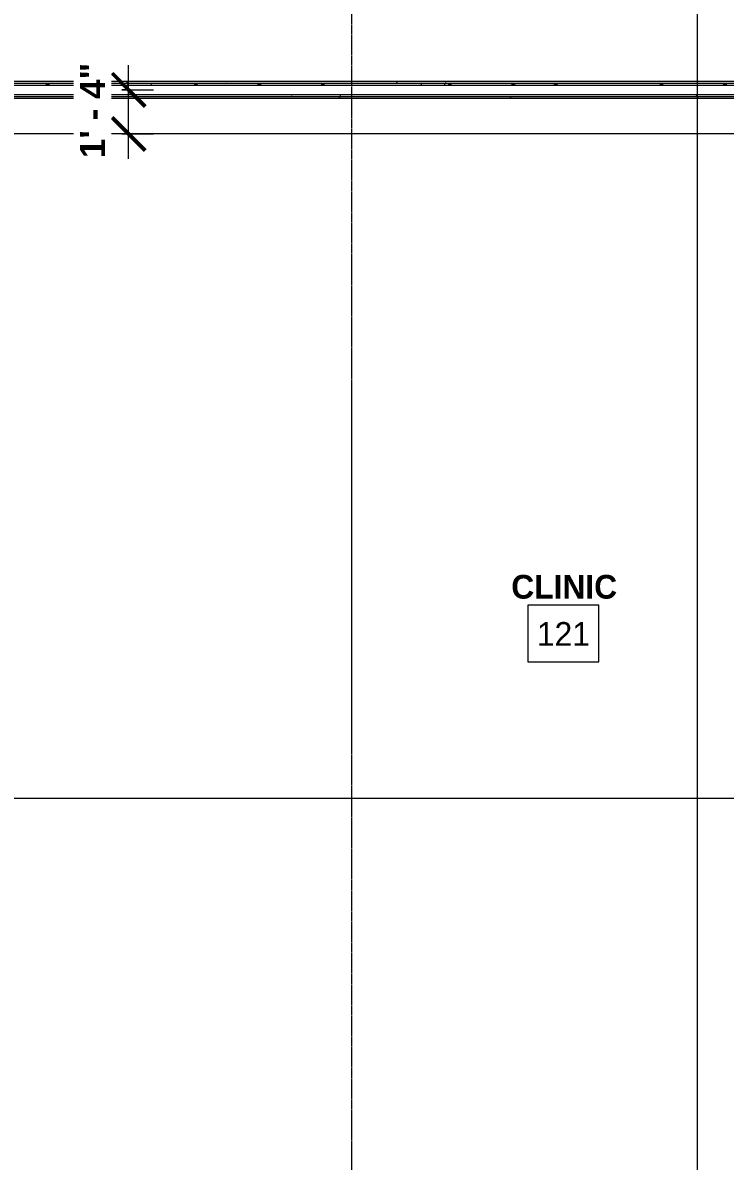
# Model space of a CAD drawing. Header units: inches. Extents: x 21592 to 24810, y -23179 to -20467.
# Drawn here: x 22194.5 to 22449.4, y -22240.5 to -21827.2 of the extents above; entities that cross this region are included whole.
import ezdxf

# ---------------------------------------------------------------- set-up
doc = ezdxf.new("R2010")
doc.units = ezdxf.units.IN
doc.header["$MEASUREMENT"] = 0
doc.linetypes.add('Grid Line 1_2_', pattern=[0.875, 0.5, -0.125, 0.125, -0.125])
for name, color, linetype, lineweight in [('A-ANNO-DIMS', 211, 'Continuous', 9), ('A-ANNO-DIMS-96', 211, 'Continuous', 9), ('A-AREA-IDEN', 2, 'Continuous', 9), ('A-WALL', 113, 'Continuous', 20), ('A-WALL-PATT', 111, 'Continuous', 50), ('G-ANNO-SYMB', 111, 'Continuous', 9), ('I-WALL', 2, 'Continuous', 20), ('S-GRID', 1, 'Continuous', 9)]:
    doc.layers.add(name, color=color, linetype=linetype, lineweight=lineweight)
doc.styles.add('Arial_B', font='arialbd.ttf', dxfattribs={"height": 9.132806})
doc.styles.add('Century Gothic', font='GOTHIC.TTF', dxfattribs={"height": 8.622671})
doc.styles.add('Century Gothic_B', font='GOTHICB.TTF', dxfattribs={"height": 8.616719})
doc.dimstyles.new('OD_Dimension_3', dxfattribs={"dimscale": 12, "dimtxt": 9, "dimasz": 1, "dimexe": 0.75, "dimexo": 0.5, "dimgap": 0.5, "dimtad": 1, "dimdec": 4, "dimrnd": 0.0625, "dimzin": 3, "dimdsep": 46, "dimlunit": 4, "dimtxsty": 'Arial_B', "dimblk1": 'OBLIQUE', "dimblk2": 'OBLIQUE', "dimsah": 1, "dimcen": 0.09, "dimdle": 0.75, "dimazin": 0, "dimtfac": 1, "dimtdec": 4, "dimtix": 1, "dimtmove": 0, "dimatfit": 3, "dimfxl": 1, "dimtvp": 1, "dimtfill": 1, "dimfrac": 2, "dimtolj": 1, "dimtzin": 0, "dimlwd": 13, "dimlwe": 13, "dimarcsym": 2})
pattern_1 = [(0, (0, 0), (30.72, 7.68), [1.267, -21.773, 1.267, -21.773, -122.88]), (0, (0, 0), (30.72, 7.68), [-46.08, 1.267, -44.813, 1.267, -21.773, -53.76]), (0, (0, 0), (30.72, 7.68), [-115.2, 1.267, -14.093, 1.267, -37.133]), (120, (11.52, 3.84), (-22.0110751, 22.7643004), [1.267, -21.773, 1.267, -21.773, -122.88]), (120, (11.52, 3.84), (-22.0110751, 22.7643004), [-46.08, 1.267, -44.813, 1.267, -21.773, -53.76]), (120, (11.52, 3.84), (-22.0110751, 22.7643004), [-115.2, 1.267, -14.093, 1.267, -37.133]), (240, (15.36, 19.2), (-8.7089249, -30.4443004), [1.267, -21.773, 1.267, -21.773, -122.88]), (240, (15.36, 19.2), (-8.7089249, -30.4443004), [-46.08, 1.267, -44.813, 1.267, -21.773, -53.76]), (240, (15.36, 19.2), (-8.7089249, -30.4443004), [-115.2, 1.267, -14.093, 1.267, -37.133])]

# ---------------------------------------------------------------- blocks, each defined once
blk = doc.blocks.new('DIMBLOCK57-Enlarged First Floor Plan _West_')
at = {"layer": 'A-ANNO-DIMS-96', "lineweight": 50}
for p, q in [((22232.92, -21851.55), (22226.92, -21845.55)), ((22232.92, -21851.55), (22238.92, -21857.55)), ((22232.92, -21867.55), (22226.92, -21861.55)), ((22232.92, -21867.55), (22238.92, -21873.55))]:
    blk.add_line(p, q, dxfattribs=at)
at = {"layer": 'A-ANNO-DIMS-96', "lineweight": 13}
for p, q in [((22232.92, -21876.55), (22232.92, -21842.55)), ((22230.44, -21851.55), (22241.92, -21851.55)), ((22232.92, -21851.55), (22230.44, -21851.55)), ((22230.44, -21867.55), (22241.92, -21867.55)), ((22232.92, -21867.55), (22230.44, -21867.55))]:
    blk.add_line(p, q, dxfattribs=at)
at = {"layer": 'A-ANNO-DIMS-96', "color": 0, "lineweight": 13, "insert": (22215.22, -21876.34), "char_height": 9.133, "width": 40.2857, "attachment_point": 1, "rotation": 90, "line_spacing_factor": 0.938532, "style": 'Arial_B', "bg_fill": 3, "box_fill_scale": 1.25, "bg_fill_color": 0, "bg_fill_transparency": 0}
blk.add_mtext('1\' - 4"', dxfattribs=at)
blk = doc.blocks.new('_Oblique')
at = {"color": 0, "linetype": 'ByBlock', "lineweight": -2}
blk.add_line((-0.5, -0.5), (0.5, 0.5), dxfattribs=at)

msp = doc.modelspace()

# ---------------------------------------------------------------- hatches: boundary and pattern name
at = {"layer": 'A-WALL-PATT', "lineweight": 9}
h = msp.add_hatch(dxfattribs=at)
h.set_pattern_fill('FP_11', color=8, style=0, pattern_type=2)
h.set_pattern_definition(pattern_1)
h.paths.add_polyline_path([(22780.01423, -21849.17781), (22780.63923, -21849.17781), (22780.63923, -21848.55281), (22069.64023, -21848.55281), (22069.64023, -21849.17781), (22755.74854, -21849.17781)], flags=0)
h = msp.add_hatch(dxfattribs=at)
h.set_pattern_fill('FP_11', color=8, style=0, pattern_type=2)
h.set_pattern_definition(pattern_1)
h.paths.add_polyline_path([(22780.63923, -21854.55281), (22780.63923, -21849.17781), (22780.01423, -21849.17781), (22780.01423, -21853.92781), (22069.64023, -21853.92781), (22069.64023, -21854.55281), (22755.74854, -21854.55281)], flags=0)
h = msp.add_hatch(dxfattribs=at)
h.set_pattern_fill('FP_11', color=8, style=0, pattern_type=2)
h.set_pattern_definition(pattern_1)
h.paths.add_polyline_path([(22779.38923, -21849.80281), (22780.01423, -21849.80281), (22780.01423, -21849.17781), (22069.64023, -21849.17781), (22069.64023, -21849.80281), (22755.74854, -21849.80281)], flags=0)
h = msp.add_hatch(dxfattribs=at)
h.set_pattern_fill('FP_11', color=8, style=0, pattern_type=2)
h.set_pattern_definition(pattern_1)
h.paths.add_polyline_path([(22780.01423, -21853.92781), (22780.01423, -21849.80281), (22779.38923, -21849.80281), (22779.38923, -21853.30281), (22069.64023, -21853.30281), (22069.64023, -21853.92781), (22755.74854, -21853.92781)], flags=0)

# ---------------------------------------------------------------- linework, layer by layer
at = {"layer": 'A-AREA-IDEN', "flags": 128}
msp.add_lwpolyline([(22377.8052, -22038.66534), (22377.8052, -22059.23677), (22403.5152, -22059.23677), (22403.5152, -22038.66534)], close=True, dxfattribs=at)
at = {"layer": 'A-WALL', "color": 7}
for p, q in [((22069.64023, -21849.17781), (22780.01423, -21849.17781)), ((22069.64023, -21849.80281), (22779.38923, -21849.80281)), ((22069.64023, -21853.30281), (22779.38923, -21853.30281)), ((22069.64023, -21853.92781), (22780.01423, -21853.92781))]:
    msp.add_line(p, q, dxfattribs=at)
at = {"layer": 'G-ANNO-SYMB'}
msp.add_line((22439.17362, -20818.08211), (22439.17362, -23072.22867), dxfattribs=at)
at = {"layer": 'I-WALL', "color": 7}
for p, q in [((22780.63923, -21848.55281), (22069.64023, -21848.55281)), ((22069.64023, -21854.55281), (22780.63923, -21854.55281))]:
    msp.add_line(p, q, dxfattribs=at)
at = {"layer": 'S-GRID', "linetype": 'Grid Line 1_2_'}
for p, q in [((22313.89023, -23049.14903), (22313.89023, -20633.37408)), ((24479.10753, -21867.55281), (21657.56096, -21867.55281)), ((24742.78907, -21867.55281), (21790.20666, -21867.55281)), ((24479.10753, -22108.80281), (21657.56096, -22108.80281)), ((24742.78907, -22108.80281), (21790.20666, -22108.80281))]:
    msp.add_line(p, q, dxfattribs=at)

# ---------------------------------------------------------------- texts
at = {"layer": 'A-AREA-IDEN', "attachment_point": 2}
for s, insert, char_height, width, line_spacing_factor, style in [('CLINIC', (22390.94623, -22027.64146), 8.616719, 47.412, 0.984796, 'Century Gothic_B'), ('121', (22390.6602, -22044.75696), 8.622671, 23.652, 0.984117, 'Century Gothic')]:
    msp.add_mtext(s, dxfattribs=dict(at, insert=insert, char_height=char_height, width=width, line_spacing_factor=line_spacing_factor, style=style))

# ---------------------------------------------------------------- next in the draw order: dimensions: what is measured, and where the dimension line sits
at = {"layer": 'A-ANNO-DIMS', "lineweight": 13}
dim = msp.add_linear_dim(base=(22232.92165, -21851.55281), p1=(22224.43636, -21867.55281), p2=(22224.43636, -21851.55281), angle=90, dimstyle='OD_Dimension_3', override={"dimpost": '<>', "dimfxl": 16}, dxfattribs=at)
dim.commit()
dim.dimension.update_dxf_attribs({"geometry": 'DIMBLOCK57-Enlarged First Floor Plan _West_', "text_midpoint": (22222.33655, -21859.55281)})

doc.saveas('drawing.dxf')
